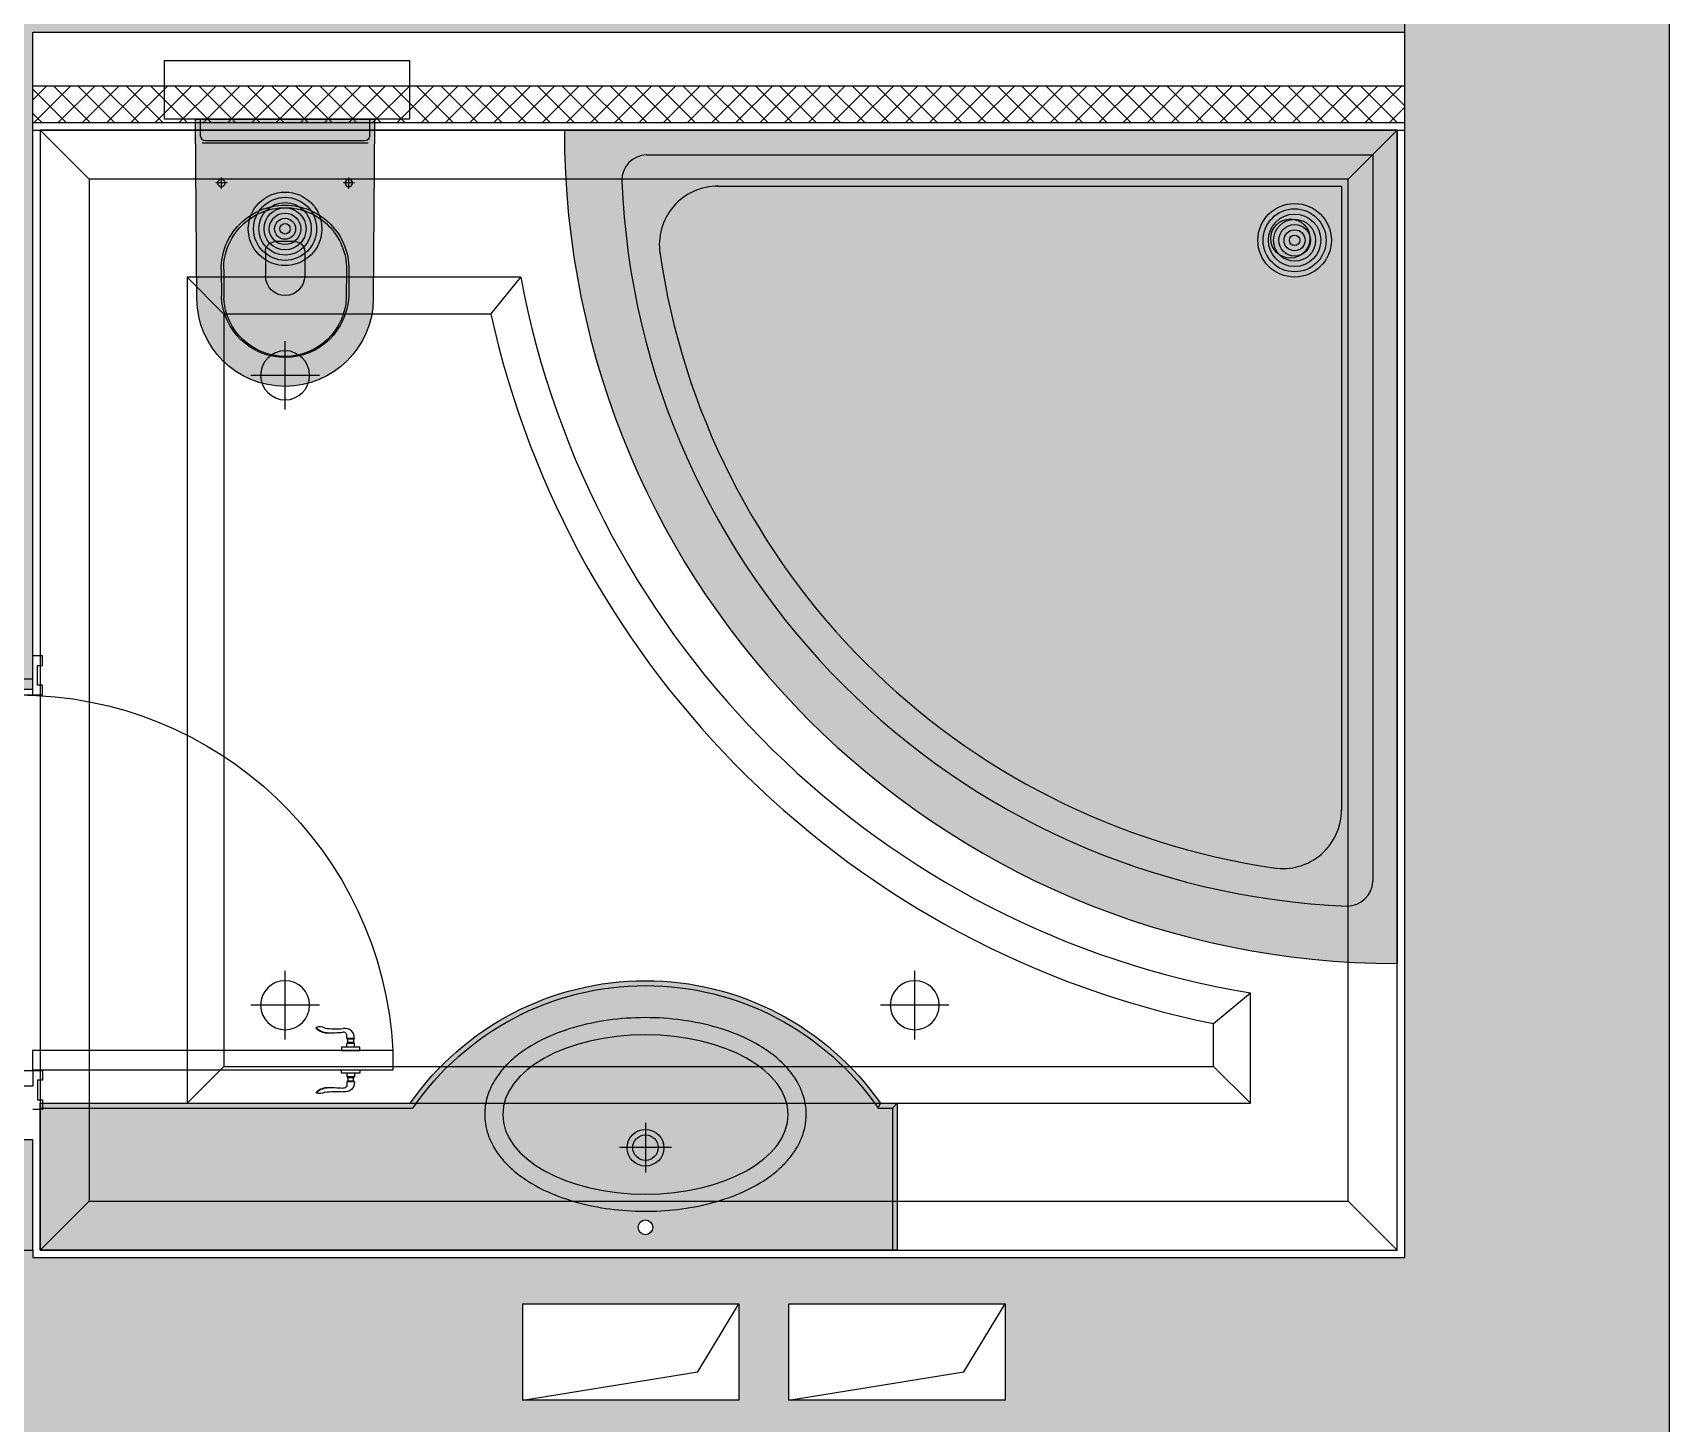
# Model space of a CAD drawing. Header units: millimetres. Extents: x 10553 to 38258, y 46576 to 64025.
# Drawn here: x 34918 to 38258, y 53223 to 56059 of the extents above; entities that cross this region are included whole.
import ezdxf

# ---------------------------------------------------------------- set-up
doc = ezdxf.new("R2010")
doc.units = ezdxf.units.MM
doc.linetypes.add('CENTER2', pattern=[1.125, 0.75, -0.125, 0.125, -0.125])
for name, color, linetype in [('ceiling', 232, 'Continuous'), ('cont', 175, 'Continuous'), ('doors', 4, 'Continuous'), ('dwgmodels.com', 30, 'Continuous'), ('gyps.wall', 3, 'Continuous'), ('light', 230, 'Continuous'), ('plaster', 81, 'Continuous'), ('sanitari', 144, 'Continuous'), ('wall', 5, 'Continuous')]:
    doc.layers.add(name, color=color, linetype=linetype)

# ---------------------------------------------------------------- blocks, each defined once
blk = doc.blocks.new('v12d')
h = blk.add_hatch(color=254)
h.dxf.hatch_style = 1
edge = h.paths.add_edge_path()
edge.add_line((-1700, 0), (0, 0))
edge.add_line((0, 0), (0, -1700))
edge.add_arc((0, 0), 1700, 180, 270, ccw=False)
at = {"color": 0}
for points in [[(-1700, 0), (0, 0), (0, -1700)], [(-1532.661054029188, -49.9999999999709), (-50, -49.9999999999709), (-50, -1532.661054029741)], [(-1387.338172953125, -113.894148092666), (-113.8941480926951, -113.894148092666), (-113.8941480926951, -1387.338172900498)]]:
    blk.add_lwpolyline(points, dxfattribs=at)
blk.add_circle((-218.3465888768187, -221.0022934657682), 40, dxfattribs=at)
for centre, radius, start, end in [((0, 0), 1700, 180, 270), ((-1530.556249584362, -102.2405348350294), 52.28291959716783, 92.30723554312348, 180), ((-37.71970419225545, -37.71970419225545), 1546.466003077845, 182.3911580359575, 267.6088419640425), ((-1386.593360534556, -233.4714058130339), 119.5795773092636, 89.64312564900024, 189.080315982825), ((-37.71970419225545, -37.71970419225545), 1482.57185498515, 188.190868891104, 261.809131108896), ((-233.4714058133904, -1386.593360534498), 119.5795773092636, 260.919684017175, 0.3568743509997733), ((-102.2405348351458, -1530.556249584362), 52.28291959716783, 270, 357.6927644568765)]:
    blk.add_arc(centre, radius, start, end, dxfattribs=at)
blk = doc.blocks.new('duravit Starck 3 top')
at = {"linetype": 'ByBlock'}
h = blk.add_hatch(color=254, dxfattribs=at)
edge = h.paths.add_edge_path()
edge.add_line((0, 182.5), (-5, 182.5))
edge.add_line((-5, 182.5), (-366.2478074060928, 179.9956748832628))
edge.add_arc((-364.9999999999894, 7.275957614183426e-12), 180.0000000000038, 90.39719261472564, 269.6028073852744)
edge.add_line((-366.2478074060928, -179.9956748832483), (-5, -182.5))
edge.add_line((-5, -182.5), (0, -182.5))
edge.add_line((0, -182.5), (0, 182.5))
at = {"linetype": 'Continuous'}
for p, q in [((-49.11612464716018, 169.34418986128), (-49.11612464716018, -169.3441898612655)), ((0, 172.5344218596874), (-34.18544728081906, 172.2974336413463)), ((-44.11612464716018, 162.2976739256119), (-44.11612464716018, -162.2976739255973)), ((-306.318607374531, 125.274293644412), (-364.7104147075443, 124.8694965308532)), ((-306.3532686913677, 130.2741735022864), (-361.2601826587052, 129.8935351678374)), ((-269.7270167877577, 40), (-319.7270167877577, 40)), ((-249.7270167877577, 20), (-249.7270167877577, -20)), ((-269.7270167877577, -40), (-319.7270167877577, -40)), ((-306.318607374531, -125.2742936443974), (-364.7104147075443, -124.8694965308387)), ((-306.3532686913677, -130.2741735022719), (-361.2601826587052, -129.8935351678228)), ((-34.18544728081906, -172.2974336413317), (0, -172.5344218596729))]:
    blk.add_line(p, q, dxfattribs=at)
at = {"color": 30, "linetype": 'CENTER2', "ltscale": 30}
for p, q in [((-130, 141.5), (-130, 118.5)), ((-141.5, 130), (-118.5, 130)), ((-141.5, -130), (-118.5, -130)), ((-130, -118.5), (-130, -141.5))]:
    blk.add_line(p, q, dxfattribs=at)
at = {"linetype": 'Continuous', "flags": 128}
blk.add_lwpolyline([(0, 182.5), (-5, 182.5), (-366.2478074060928, 179.9956748832628, 0.9930915990611351), (-366.2478074060928, -179.9956748832483), (-5, -182.5), (0, -182.5)], format="xyb", close=True, dxfattribs=at)
at = {"linetype": 'Continuous'}
for centre in [(-130, 130), (-130, -130)]:
    blk.add_circle(centre, 7.5, dxfattribs=at)
for centre, radius, start, end in [((-34.11612464716018, 162.2976739256119), 10, 90.39719261456544, 180), ((-355.9999999999854, 0), 130, 92.31898897830544, 267.6810110216945), ((-358.9999999999854, 0), 125, 92.61837257726228, 267.3816274227377), ((-305.4520744536276, 0.2772971977101406), 130, 0, 90.39719261456544), ((-305.4520744536276, 0.2772971977101406), 125, 0, 90.39719261456544), ((-319.7270167877577, 0), 40, 90, 270), ((-269.7270167877577, 20), 20, 0, 90), ((-305.4520744536276, -0.2772971976955887), 130, 269.6028073854345, 0), ((-305.4520744536276, -0.2772971976955887), 125, 269.6028073854345, 0), ((-269.7270167877577, -20), 20, 270, 0), ((-34.11612464716018, -162.2976739255973), 10, 180, 269.6028073854345)]:
    blk.add_arc(centre, radius, start, end, dxfattribs=at)
blk = doc.blocks.new('air diffuser')
at = {"color": 0}
for centre, radius in [((0, 0), 149.9999999999932), ((-3.155443620884047e-30, -2.842170943040401e-14), 128.5714285714285), ((-3.155443620884047e-30, -2.842170943040401e-14), 107.1428571428571), ((-3.155443620884047e-30, -2.842170943040401e-14), 85.71428571428567), ((-3.155443620884047e-30, -2.842170943040401e-14), 64.28571428571425), ((-3.155443620884047e-30, -2.842170943040401e-14), 42.85714285714282), ((-3.155443620884047e-30, -2.842170943040401e-14), 21.4285714285714)]:
    blk.add_circle(centre, radius, dxfattribs=at)
blk = doc.blocks.new('door-handle')
at = {"color": 0}
for p, q in [((-32, 10), (-32, -10.00000000000728)), ((-30, 9), (-32, 9)), ((-30, 9), (-30, -9)), ((-19, 9), (-21, 9)), ((-21, 9), (-21, -9)), ((-19, 10), (-19, -10.00000000000728)), ((-9, 10), (-19, 10)), ((0, 25), (-9, 25)), ((-9, 25), (-9, -25)), ((0, -25), (0, 25)), ((-32, -10.00000000000364), (-40.34172901356942, -10.00000000000364)), ((-30, -9), (-32, -9)), ((-19, -9), (-21, -9)), ((-9, -10), (-19, -10.00000000000364)), ((-9, -25), (0, -25)), ((-61.67027487228916, -93.05419732806331), (-60.75208368415406, -94.01785612024833))]:
    blk.add_line(p, q, dxfattribs=at)
for centre, radius, start, end in [((-34.46362960745319, -14.92424038324498), 25.04570281554129, 84.35495152263769, 191.5747182569977), ((-25.49999999999818, 16.17089144310557), 8.465913068820786, 237.8902061553036, 302.1097938446965), ((-242.8306956194119, -39.24300342557399), 184.8403687438857, 350.5395445302115, 5.991388819178432), ((-39.67183528947498, -19.52468724937171), 9.54821579143467, 85.9768775786792, 192.3256840784366), ((-595.5908857967352, -61.5688183318307), 548.0530142172786, 359.6930381090062, 4.186108045202766), ((-25.49999999999818, -16.17089144310921), 8.465913068820786, 57.89020615530352, 122.1097938446965), ((-38.8885466585707, -82.44414781276464), 25.13126123219481, 149.329352931917, 204.972632821159), ((-91.0594398050871, -62.15080612508973), 42.64671855244374, 313.5613391426849, 358.16915816811), ((-90.1706845965, -63.14248529410906), 42.64671855244374, 313.5613391426849, 358.16915816811)]:
    blk.add_arc(centre, radius, start, end, dxfattribs=at)
blk = doc.blocks.new('door830x100')
at = {"layer": 'doors', "color": 34, "linetype": 'ByBlock'}
for points in [[(-798, 49.99999999941792), (-798, 69.99999999941792), (-818, 69.99999999941792), (-818, 59.99999999941792), (-858, 59.99999999941792), (-858, 69.99999999941792), (-878, 69.99999999941792), (-878, 49.99999999994179)], [(-32, 49.99999999947613), (-32, 69.99999999947613), (-11.99999999988358, 69.99999999947613), (-11.99999999988358, 59.99999999947613), (28.00000000011642, 59.99999999947613), (28.00000000011642, 69.99999999947613), (48.00000000011642, 69.99999999947613), (48.00000000011642, 50)], [(-830, -50), (-830, 50), (-783, 50), (-783, -20.00000000023283), (-798, -20.00000000023283), (-798, -49.99999999953434), (-830, -49.99999999953434)], [(0, -50), (0, 50), (-47, 50), (-47, -20.00000000023283), (-32, -20.00000000023283), (-32, -49.99999999953434), (0, -49.99999999953434)], [(-798, -49.99999999941792), (-798, -69.99999999941792), (-818, -69.99999999941792), (-818, -59.99999999941792), (-858, -59.99999999941792), (-858, -69.99999999941792), (-878, -69.99999999941792), (-878, -49.99999999994179)], [(-32.80858699325472, -49.75449797010515), (-32.80858699325472, -785.7173125297413), (-72.80858699325472, -785.7173125297413), (-72.80858699325472, -49.75449797010515), (-32.80861311242916, -49.72217506961897)], [(-32, -49.99999999947613), (-32, -69.99999999947613), (-12, -69.99999999947613), (-11.99999999988358, -59.99999999947613), (28, -59.99999999947613), (28, -69.99999999947613), (48, -69.99999999947613), (48, -50)]]:
    blk.add_lwpolyline(points, dxfattribs=at)
at = {"layer": 'doors'}
blk.add_arc((-32, -20.00000000029104), 766, 180, 266.9493312659262, dxfattribs=at)
at = {"layer": 'doors', "color": 34, "linetype": 'ByBlock', "zscale": 0.07530120532436947}
for p, xscale, yscale, rotation in [((-72.80858700023964, -698.8639850391774), -0.753012053319253, 0.753012053319253, 179.9999999689973), ((-32.80858700105455, -698.8639850391774), 0.7530120532028377, 0.7530120532028377, 180.0000000310027)]:
    blk.add_blockref('door-handle', p, dxfattribs=dict(at, xscale=xscale, yscale=yscale, rotation=rotation))
blk = doc.blocks.new('ркы')
at = {"layer": 'cont', "linetype": 'ByBlock'}
h = blk.add_hatch(color=254, dxfattribs=at)
edge = h.paths.add_edge_path(flags=16)
edge.add_ellipse((-513.9308353988454, 127.0709068966971), major_axis=(-291.375, -2.359035044889596e-11), ratio=0.5577005577005577, start_angle=0, end_angle=360, ccw=False)
edge = h.paths.add_edge_path()
edge.add_line((1.164153218269348e-10, 149.9999999997381), (-1.164153218269348e-10, -149.9999999997381))
edge.add_line((-1.164153218269348e-10, -149.9999999997381), (-1749.451732272981, -150.0000000003201))
edge.add_line((-1749.451732272981, -150.0000000003201), (-1749.451732272981, 149.9999999995925))
edge.add_line((-1749.451732272981, 149.9999999995925), (-993.8433991253842, 149.9999999997381))
edge.add_arc((-514.1128154870821, -185.2726101741747), 585.276990843459, 34.94880919388032, 145.0511908061197, ccw=False)
edge.add_line((-34.38223184878007, 149.9999999997381), (1.164153218269348e-10, 149.9999999997381))
edge = h.paths.add_edge_path(flags=16)
edge.add_arc((-513.9308353989618, -103.2461832574045), 15, 0, 360)
at = {"layer": 'cont', "linetype": 'ByBlock', "true_color": 0xdbd3c7}
h = blk.add_hatch(color=254, dxfattribs=at)
edge = h.paths.add_edge_path()
edge.add_ellipse((-513.9308353988454, 127.0709068966971), major_axis=(-291.375, -2.359035044889596e-11), ratio=0.5577005577005577, start_angle=0, end_angle=360, ccw=False)
at = {"color": 30, "linetype": 'ByBlock'}
for p, q in [((-513.9308353988454, 110.0000000004366), (-513.9308353988454, 8.864736234972952)), ((-460.8348219220061, 59.43236811770475), (-567.0268488756847, 59.43236811770475))]:
    blk.add_line(p, q, dxfattribs=at)
blk.add_lwpolyline([(1.164153218269348e-10, 149.9999999997381), (-1.164153218269348e-10, -149.9999999997381), (-1749.451732272981, -150.0000000003201), (-1749.451732272981, 149.9999999995925), (-993.8433991253842, 149.9999999997381, -0.521134964490902), (-34.38223184878007, 149.9999999997381), (1.164153218269348e-10, 149.9999999997381)], format="xyb")
for centre, radius in [((-513.9308353990782, 59.20302811771398), 37.5), ((-513.9308353990782, 59.43236811770475), 26), ((-513.9308353989618, -103.2461832574045), 15)]:
    blk.add_circle(centre, radius)
at = {"color": 0, "linetype": 'ByBlock', "extrusion": (0, 0, -1)}
blk.add_ellipse((-513.9308353988454, 127.0709068966971), major_axis=(-291.375, -2.359035044889596e-11), ratio=0.5577005577005577, dxfattribs=at)
at = {"color": 30, "linetype": 'ByBlock'}
blk.add_open_spline([(-842.0558353988454, 127.0709068966971), (-842.0558353988454, 133.089371279726), (-841.6162077615736, 139.1075760126987), (-839.8736658350099, 151.0447077270073), (-838.5710468208417, 156.9632352002081), (-835.14638251625, 168.6156723163731), (-833.0247534220107, 174.3494492219179), (-828.0223801642423, 185.569889041275), (-825.1419793502428, 191.056656917237), (-817.1003033916932, 204.3700248910172), (-811.5149482351262, 212.0201962303836), (-798.9974732625997, 226.6175010067818), (-792.0653312606737, 233.5659943278006), (-777.0167338615283, 246.7393069818499), (-768.8997885645367, 252.964799474692), (-742.9351791851223, 270.566788111435), (-723.5047609546455, 280.8349844145996), (-681.4682247921592, 298.2703176217037), (-658.8583691613749, 305.4344901813602), (-611.5784773951164, 316.4751490048657), (-586.9096431008074, 320.3491052053578), (-536.7513491709251, 324.6801112246758), (-511.2645477218321, 325.1362238219881), (-460.765233980841, 322.6139266669052), (-435.7555049104849, 319.6360563207418), (-387.4745426968439, 310.3454279643192), (-364.205105781788, 304.034777809371), (-320.5644060759805, 288.2562808458752), (-300.1912545657251, 278.7916657119058), (-268.7243493361166, 260.0554097024724), (-256.6504388997564, 251.5233322200365), (-237.1233045161935, 234.9096781677799), (-229.2304472549586, 227.0988430972502), (-215.1653412396554, 210.5850566904992), (-208.9931126307929, 201.8795977759), (-199.8738963828655, 185.8188332531427), (-196.5108390010428, 178.629749925778), (-191.0935150802834, 163.8883504755795), (-189.0406410114374, 156.3360593373945), (-186.3531233443646, 141.0328516080335), (-185.7196454080986, 133.2831629425928), (-185.910937130102, 117.7964614038065), (-186.7356098351302, 110.0612484641315), (-189.7944269336294, 94.81243617506698), (-192.0273061246844, 87.29991401711595), (-197.7871758185793, 72.65516993124038), (-201.3128245429834, 65.52283483435167), (-209.5197719208663, 51.73187584846164), (-214.2003910921048, 45.07251625024946), (-224.5880761216395, 32.27103115079808), (-230.2950760436943, 26.12820372529677), (-242.6260738995625, 14.37719051438035), (-249.2502789306454, 8.768584437522804), (-271.2916683199583, -7.949821089103352), (-288.1696542524733, -18.0980354307103), (-324.8654143429594, -35.82751321958494), (-344.6873604623834, -43.40750545464107), (-386.4440567478305, -55.8587082529848), (-408.3788558130618, -60.72792316356208), (-453.4398746741936, -67.63157906592824), (-476.5646448428743, -69.66492919737357), (-523.0193444010802, -70.83677180323866), (-546.3474299100926, -69.97508782928344), (-592.2105080828769, -65.38152100602747), (-614.7438095498364, -61.65034569852287), (-658.0622001659358, -51.41927027373458), (-678.8465204682434, -44.92103512509493), (-717.7955899664667, -29.29874516441487), (-735.962409461732, -20.17672919924371), (-764.7175543146441, -2.053919584461255), (-776.062859930098, 6.395417904073838), (-794.4408023848664, 22.82131530778133), (-801.8821910576662, 30.55267352529336), (-815.1026791461045, 46.85250105074374), (-820.8815189765301, 55.42329623873229), (-829.445156941656, 71.32711387673044), (-832.6081098685972, 78.5148779588344), (-837.629456584109, 93.22954126732657), (-839.4864785564132, 100.7562712832005), (-841.5811801827513, 114.565393830766), (-842.0558353988454, 120.8179935003282), (-842.0558353988454, 127.0709068966971)], degree=3, knots=[0, 0, 0, 0, 0.08123208546024704, 0.08123208546024704, 0.1624641709204941, 0.1624641709204941, 0.2436962563807411, 0.2436962563807411, 0.3249283418409882, 0.3249283418409882, 0.4460878804705721, 0.4460878804705721, 0.567247419100156, 0.567247419100156, 0.6884069577297398, 0.6884069577297398, 0.9313344985822604, 0.9313344985822604, 1.174262039434781, 1.174262039434781, 1.417189580287302, 1.417189580287302, 1.660117121139822, 1.660117121139822, 1.903044661992343, 1.903044661992343, 2.145972202844864, 2.145972202844864, 2.388899743697384, 2.388899743697384, 2.561358880863779, 2.561358880863779, 2.69814091171033, 2.69814091171033, 2.834922942556882, 2.834922942556882, 2.939442382158102, 2.939442382158102, 3.043961821759321, 3.043961821759321, 3.148481261360541, 3.148481261360541, 3.253000700961761, 3.253000700961761, 3.35752014056298, 3.35752014056298, 3.4620395801642, 3.4620395801642, 3.56655901976542, 3.56655901976542, 3.671078459366639, 3.671078459366639, 3.775597898967859, 3.775597898967859, 3.998495559842091, 3.998495559842091, 4.221393220716323, 4.221393220716323, 4.444290881590556, 4.444290881590556, 4.667188542464788, 4.667188542464788, 4.89008620333902, 4.89008620333902, 5.112983864213253, 5.112983864213253, 5.335881525087485, 5.335881525087485, 5.558779185961717, 5.558779185961717, 5.725321682555559, 5.725321682555559, 5.858386651300602, 5.858386651300602, 5.991451620045646, 5.991451620045646, 6.095120224737565, 6.095120224737565, 6.198788829429485, 6.198788829429485, 6.283185307179586, 6.283185307179586, 6.283185307179586, 6.283185307179586], dxfattribs=at)
at = {"layer": 'dwgmodels.com', "color": 30}
for p, q in [((-39.04922429367434, 139.9999999997381), (-34.38223184878007, 149.9999999997381)), ((-9.999999999883585, 139.9999999997381), (1.164153218269348e-10, 149.9999999997381)), ((-9.999999999883585, 139.9999999997381), (-9.99999999976717, -149.9999999997381))]:
    blk.add_line(p, q, dxfattribs=at)
blk.add_lwpolyline([(-1749.451732272981, 139.9999999997381), (-988.637984197936, 139.9999999997381, -0.5265660762545222), (-39.04922429367434, 139.9999999997381), (-9.999999999883585, 139.9999999997381)], format="xyb", dxfattribs=at)
blk = doc.blocks.new('downlight')
at = {"color": 0}
for p, q in [((0, 10.5), (0, -10.5)), ((-10.5, 0), (10.5, 0))]:
    blk.add_line(p, q, dxfattribs=at)
blk.add_circle((0, 0), 7.5, dxfattribs=at)

msp = doc.modelspace()

# ---------------------------------------------------------------- hatches: boundary and pattern name
at = {"linetype": 'ByBlock'}
h = msp.add_hatch(dxfattribs=at)
h.set_pattern_fill('ANSI33', color=256, scale=8, style=0)
h.set_pattern_definition([(45, (350490.0527955727, -105640.2193394871), (-35.92102448427661, 35.92102448427661), []), (45, (350525.9738355727, -105640.2193394871), (-35.92102448427661, 35.92102448427661), [25.4, -12.7])])
h.paths.add_polyline_path([(37717.58513869904, 56160.49100309389), (34917.58513869904, 56160.49100309389), (34917.58513869904, 57095.49100309389), (34817.58513869904, 57095.49100309389), (34817.58513869904, 54720.49100309389), (34917.58513869904, 54720.49100309389), (34917.58513869904, 56060.49100309389), (37717.58513869904, 56060.49100309389)])
h.paths.add_polyline_path([(34917.58513869904, 58260.49100309389), (34817.58513869904, 58260.49100309389), (34817.58513869904, 58010.49100309389), (34917.58513869904, 58010.49100309389)])
h.paths.add_polyline_path([(30372.58513869904, 58260.49100309389), (30272.58513869904, 58260.49100309389), (30272.58513869904, 53560.49100309389), (30372.58513869904, 53560.49100309389)])
h.paths.add_polyline_path([(29462.58513869904, 51635.49100309389), (31297.58513869904, 51635.49100309389), (31297.58513869904, 51535.49100309389), (29462.58513869904, 51535.49100309389)])
h.paths.add_polyline_path([(32217.58513869904, 51635.49100309389), (33112.58513869904, 51635.49100309389), (33112.58513869904, 51535.49100309389), (32562.58513869904, 51535.49100309389), (32562.58513869904, 47945.49100309389), (32462.58513869904, 47945.49100309389), (32462.58513869904, 51535.49100309389), (32217.58513869904, 51535.49100309389)])
h.paths.add_polyline_path([(37752.5851386991, 51140.49100309386), (34937.58513869892, 51140.4910030941), (34937.58513869898, 51735.49100309389), (34837.58513869898, 51735.49100309389), (34837.58513869898, 51635.49100309389), (34042.58513869904, 51635.49100309389), (34042.58513869904, 51535.49100309389), (34837.58513869904, 51535.49100309389), (34837.58513869904, 51040.49100309389), (37752.5851386991, 51040.49100309389)])
h.paths.add_polyline_path([(34937.58513869898, 53175.49100309389), (34837.58513869898, 53175.49100309389), (34837.58513869898, 52550.49100309389), (34937.58513869898, 52550.49100309389)])
h.paths.add_polyline_path([(34917.58513869904, 53800.49100309389), (34817.58513869904, 53800.49100309389), (34817.58513869904, 53575.49100309392), (34917.58513869904, 53575.49100309392)])
at = {"layer": 'gyps.wall'}
h = msp.add_hatch(dxfattribs=at)
h.set_pattern_fill('ANSI37', color=0, scale=11, style=0)
h.set_pattern_definition([(45, (350490.0527955727, -105675.2193394871), (-24.69570433294017, 24.69570433294017), []), (135, (350490.0527955727, -105675.2193394871), (-24.69570433294017, -24.69570433294017), [])])
h.paths.add_polyline_path([(37717.58513869904, 55875.49100309389), (37717.58513869898, 55950.49100309389), (34917.58513869904, 55950.49100309389), (34917.58513869904, 55875.49100309389)])
at = {"layer": 'wall', "true_color": 0x6e6e6e}
h = msp.add_hatch(color=8, dxfattribs=at)
h.paths.add_polyline_path([(27277.58513869904, 58760.49100309389), (25962.58513869904, 58760.49100309389), (25962.58513869904, 51320.49100309389), (26462.58513869904, 51320.49100309389), (26462.58513869904, 53150.49100309389), (27277.58513869904, 53150.49100309389), (27277.58513869904, 53560.49100309389), (26467.58513869904, 53560.49100309389), (26467.58513869898, 58260.49100309389), (27277.58513869898, 58260.49100309389)])
h.paths.add_polyline_path([(32122.58513869904, 58760.49100309389), (30077.58513869904, 58760.49100309389), (30077.58513869904, 58260.49100309389), (32122.58513869904, 58260.49100309389)])
h.paths.add_polyline_path([(35517.58513869904, 58760.49100309386), (33582.58513869904, 58760.49100309386), (33582.58513869904, 58260.49100309389), (35517.58513869904, 58260.49100309389)])
h.paths.add_polyline_path([(37317.58513869904, 58760.49100309389), (38257.58513869898, 58760.49100309389), (38257.58513869904, 52285.49100309386), (37737.58513869904, 52285.49100309386), (37737.58513869904, 53175.49100309389), (34667.58513869904, 53175.49100309389), (34667.5851386991, 53575.49100309392), (34917.58513869904, 53575.49100309392), (34917.58513869904, 53560.49100309389), (37717.58513869904, 53560.49100309389), (37717.58513869904, 58260.49100309389), (37317.58513869904, 58260.49100309389)])
h.paths.add_polyline_path([(28207.58513869904, 53560.49100309389), (30372.58513869904, 53560.49100309389), (30372.58513869904, 53575.49100309389), (33737.5851386991, 53575.49100309389), (33737.5851386991, 53175.49100309389), (29462.58513869904, 53175.49100309389), (29462.58513869904, 52970.49100309389), (29062.58513869904, 52970.49100309401), (29062.58513869904, 53150.49100309389), (28207.58513869909, 53150.49100309389)])
h.paths.add_polyline_path([(26462.58513869904, 49820.49100309389), (25961.57571743393, 49820.49100309392), (25961.57571743393, 47460.49100309389), (30397.58513869904, 47460.49100309389), (30397.58513869904, 47945.49100309389), (29462.58513869904, 47945.49100309389), (29462.58513869904, 51975.49100309389), (29062.58513869904, 51975.49100309389), (29062.58513869904, 47960.49100309389), (26462.58513869904, 47960.49100309389)])
h.paths.add_polyline_path([(37752.58513869904, 49405.49100309392), (38257.58513869904, 49405.49100309389), (38257.58513869898, 47460.49100309389), (32187.58513869904, 47460.49100309386), (32187.5851386991, 47945.49100309389), (32462.58513869904, 47945.49100309389), (32562.58513869904, 47945.49100309389), (32562.58513869904, 47985.49100309389), (37752.58513869904, 47985.49100309389)])
h.paths.add_polyline_path([(38257.58513869904, 51300.49100309389), (37737.58513869904, 51300.49100309389), (37737.58513869904, 51140.49100309389), (37752.5851386991, 51140.49100309386), (37752.58513869904, 50890.49100309389), (38257.58513869904, 50890.49100309389)])
h.paths.add_polyline_path([(36901.97945180209, 53269.64264550339), (36901.97945180209, 53466.19043951586), (36460.89404843887, 53466.19043951586), (36460.89404843887, 53269.64264550339)], flags=16)
h.paths.add_polyline_path([(36358.64376518596, 53269.64264550339), (36358.64376518596, 53466.19043951586), (35917.55836182274, 53466.19043951586), (35917.55836182274, 53269.64264550339)], flags=16)

# ---------------------------------------------------------------- linework, layer by layer
at = {"layer": 'ceiling', "linetype": 'ByBlock'}
for p, q in [((34932.58513869904, 55860.49100309389), (35032.58513869904, 55760.49100309389)), ((37602.58513869904, 55760.49100309389), (37702.58513869904, 55860.49100309389)), ((35232.58513869904, 55560.49100309389), (35307.58513869904, 55485.49100309389)), ((35852.47027739987, 55485.49100309389), (35913.68184338091, 55560.49100309389)), ((37327.58513869904, 54037.96576773369), (37402.58513869904, 54100.38654930855)), ((35307.58513869904, 53950.49100309389), (35232.58513869904, 53875.49100309389)), ((37327.58513869904, 53950.49100309389), (37402.58513869904, 53875.49100309389)), ((35032.58513869904, 53675.49100309389), (34932.58513869904, 53575.49100309389)), ((37602.58513869904, 53675.49100309389), (37702.58513869904, 53575.49100309389))]:
    msp.add_line(p, q, dxfattribs=at)
for points in [[(34932.58513869904, 53575.49100309389), (37702.58513869904, 53575.49100309389), (37702.58513869904, 55860.49100309389), (34932.58513869904, 55860.49100309389)], [(35032.58513869904, 53675.49100309389), (37602.58513869904, 53675.49100309389), (37602.58513869904, 55760.49100309389), (35032.58513869904, 55760.49100309389)]]:
    msp.add_lwpolyline(points, close=True, dxfattribs=at)
for points in [[(35913.68184338091, 55560.49100309389), (35232.58513869904, 55560.49100309389), (35232.58513869904, 53875.49100309389), (37402.58513869904, 53875.49100309389), (37402.58513869904, 54100.38654930855)], [(35852.47027739987, 55485.49100309389), (35307.58513869904, 55485.49100309389), (35307.58513869904, 53950.49100309389), (37327.58513869904, 53950.49100309389), (37327.58513869904, 54037.96576773369)]]:
    msp.add_lwpolyline(points, dxfattribs=at)
for radius, start, end in [(1819.999999999855, 190.6066791980219, 260.5123410036618), (1894.999999999855, 192.4952596165272, 258.5864487827905)]:
    msp.add_arc((37702.58513869892, 55895.49100309378), radius, start, end, dxfattribs=at)
at = {"layer": 'gyps.wall', "color": 4, "linetype": 'ByBlock'}
for p, q in [((37716.69795418601, 55950.49100309389), (34917.58513869904, 55950.49100309389)), ((37716.69795418601, 55875.49100309389), (34917.58513869904, 55875.49100309389))]:
    msp.add_line(p, q, dxfattribs=at)
at = {"layer": 'gyps.wall', "linetype": 'ByBlock'}
msp.add_line((34917.58513869904, 55860.49100309389), (37717.58513869904, 55860.49100309389), dxfattribs=at)
at = {"layer": 'plaster', "linetype": 'Continuous', "lineweight": 0, "flags": 128}
msp.add_lwpolyline([(34932.58513869904, 54754.54446250526), (34932.58513869904, 55860.49100309389), (37702.58513869904, 55860.49100309389), (37702.58513869904, 53575.49100309389), (34932.58513869904, 53575.49100309389), (34932.58513869898, 53910.49100309389)], dxfattribs=at)
at = {"layer": 'sanitari', "color": 164, "linetype": 'ByBlock'}
msp.add_lwpolyline([(35686.81520279212, 55882.99100309401), (35186.81520279212, 55882.99100309401), (35186.81520279212, 56002.99100309401), (35686.81520279212, 56002.99100309401), (35686.81520279212, 55882.99100309401)], dxfattribs=at)
at = {"layer": 'wall', "linetype": 'ByBlock'}
for p, q in [((36274.67655923031, 53327.61215993855), (36358.64376518596, 53466.19043951586)), ((36818.01224584645, 53327.61215993855), (36901.97945180209, 53466.19043951586)), ((35917.55836182274, 53269.64264550339), (36274.67655923031, 53327.61215993855)), ((36460.89404843887, 53269.64264550339), (36818.01224584645, 53327.61215993855))]:
    msp.add_line(p, q, dxfattribs=at)
at = {"layer": 'wall'}
msp.add_lwpolyline([(37317.58513869904, 58760.49100309389), (38257.58513869898, 58760.49100309389), (38257.58513869904, 52285.49100309386), (37737.58513869904, 52285.49100309386), (37737.58513869904, 53175.49100309389), (34667.58513869904, 53175.49100309389), (34667.5851386991, 53575.49100309392), (34917.58513869904, 53575.49100309392), (34917.58513869904, 53560.49100309389), (37717.58513869904, 53560.49100309389), (37717.58513869904, 58260.49100309389), (37317.58513869904, 58260.49100309389), (37317.58513869904, 58760.49100309389)], dxfattribs=at)
at = {"layer": 'wall', "linetype": 'ByBlock'}
for points in [[(37717.58513869904, 56160.49100309389), (34917.58513869904, 56160.49100309389), (34917.58513869904, 57095.49100309389), (34817.58513869904, 57095.49100309389), (34817.58513869904, 54720.49100309389), (34917.58513869904, 54720.49100309389), (34917.58513869904, 56060.49100309389), (37717.58513869904, 56060.49100309389), (37717.58513869904, 56160.49100309389)], [(34917.58513869904, 53800.49100309389), (34817.58513869904, 53800.49100309389), (34817.58513869904, 53575.49100309392), (34917.58513869904, 53575.49100309392)]]:
    msp.add_lwpolyline(points, close=True, dxfattribs=at)
at = {"layer": 'wall', "color": 8, "true_color": 0x6e6e6e}
for points in [[(35917.55836182274, 53466.19043951586), (36358.64376518596, 53466.19043951586), (36358.64376518596, 53269.64264550339), (35917.55836182274, 53269.64264550339)], [(36460.89404843887, 53466.19043951586), (36901.97945180209, 53466.19043951586), (36901.97945180209, 53269.64264550339), (36460.89404843887, 53269.64264550339)]]:
    msp.add_lwpolyline(points, close=True, dxfattribs=at)

# ---------------------------------------------------------------- block references
for name, p in [('v12d', (37702.58513869904, 55860.49100309389)), ('ркы', (36682.03687097202, 53725.49100309363))]:
    msp.add_blockref(name, p)
at = {"layer": 'ceiling', "color": 0, "xscale": 0.5, "yscale": 0.5, "zscale": 2}
for p in [(35432.58513869904, 55659.39180141705), (37492.94475712877, 55635.98237728351)]:
    msp.add_blockref('air diffuser', p, dxfattribs=at)
at = {"layer": 'doors', "color": 2, "linetype": 'ByBlock', "xscale": -1, "rotation": 90}
msp.add_blockref('door830x100', (34867.58513869898, 53910.49100309389), dxfattribs=at)
at = {"layer": 'light', "color": 61, "xscale": -6.666599999996834, "yscale": 6.666599999996834, "rotation": 270}
for p in [(35432.58513869904, 55360.49100309389), (35432.58513869904, 54075.49100309389), (36717.58513869904, 54075.49100309389)]:
    msp.add_blockref('downlight', p, dxfattribs=at)
at = {"layer": 'sanitari', "xscale": -1, "rotation": 270}
msp.add_blockref('duravit Starck 3 top', (35432.58513869904, 55882.99100309401), dxfattribs=at)

doc.saveas('drawing.dxf')
